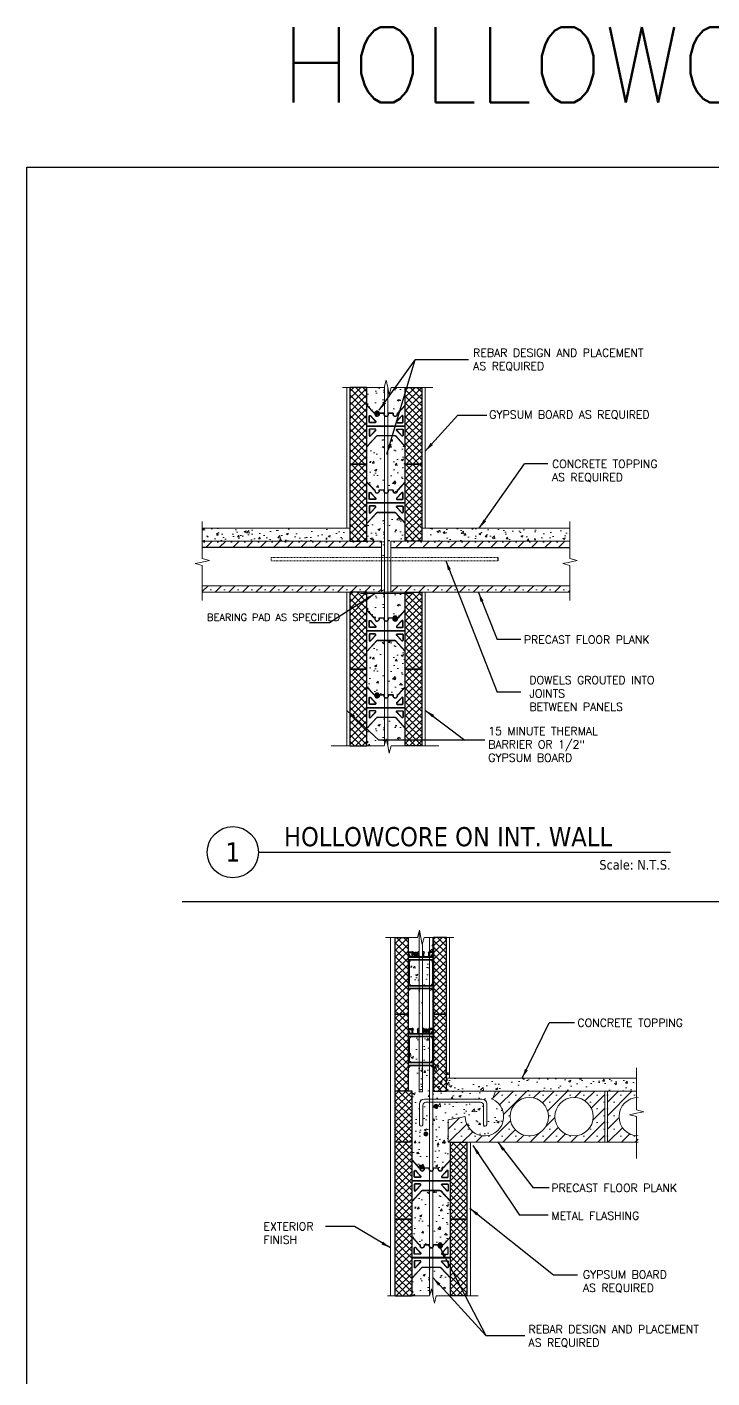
# Model space of a CAD drawing. Header units: inches. Extents: x 2268 to 2841, y -1100 to -676.
# Drawn here: x 2267.9 to 2375, y -887.3 to -676.2 of the extents above; entities that cross this region are included whole.
import ezdxf
from ezdxf.enums import TextEntityAlignment as Align

# ---------------------------------------------------------------- set-up
doc = ezdxf.new("R2010")
doc.units = ezdxf.units.IN
doc.header["$MEASUREMENT"] = 0
doc.linetypes.add('HIDDEN2', pattern=[0.1875, 0.125, -0.0625])
for name, color, linetype in [('Anno', 4, 'Continuous'), ('Foam', 7, 'Continuous'), ('Steel', 7, 'Continuous'), ('Text', 4, 'Continuous'), ('Web', 6, 'Continuous')]:
    doc.layers.add(name, color=color, linetype=linetype)
for name, color, linetype, lineweight in [('Concrete', 3, 'Continuous', 20), ('Construction', 7, 'Continuous', 25), ('form', 140, 'Continuous', 13), ('INTER-EXTERIOR', 30, 'Continuous', 13), ('INTERIOR-EXTERIOR', 30, 'Continuous', 13), ('Rebar-H', 7, 'Continuous', 20), ('Rebar-V', 7, 'HIDDEN2', 15), ('S', 7, 'Continuous', 13), ('Size', 7, 'Continuous', 20)]:
    doc.layers.add(name, color=color, linetype=linetype, lineweight=lineweight)
doc.layers.add('NOPLOT', color=241, linetype='Continuous', plot=False)
doc.styles.add('ROMANS', font='romans.shx')
doc.styles.get("Standard").update_dxf_attribs({"font": 'romans.shx'})
doc.styles.add('Tahoma', font='TAHOMA.TTF')
doc.dimstyles.new('IG-1', dxfattribs={"dimscale": 12, "dimtxt": 0.125, "dimasz": 0.125, "dimexe": 0.0625, "dimexo": 0.125, "dimgap": 0.0625, "dimtad": 1, "dimlfac": 1.0005, "dimzin": 9, "dimlunit": 4, "dimtxsty": 'Standard', "dimblk": 'ARCHTICK', "dimcen": 2.5, "dimadec": 0, "dimazin": 0, "dimtfac": 1, "dimtmove": 0, "dimatfit": 3, "dimfxl": 0, "dimfrac": 1, "dimarcsym": 0})
pattern_1 = [(45, (0, 0), (-0.53033, 0.53033), []), (135, (0, 0), (-0.53033, -0.53033), [])]

# ---------------------------------------------------------------- blocks, each defined once
blk = doc.blocks.new('AM-7')
at = {"layer": 'S', "color": 7}
for points in [[(30.03, 45.49), (29.79, 46.62), (29.48, 45.49)], [(22.96, 45.49), (29.48, 45.49)], [(30.03, 45.49), (30.26, 44.37), (30.57, 45.49)], [(30.57, 45.49), (37.09, 45.49)]]:
    blk.add_lwpolyline(points, dxfattribs=at)
blk = doc.blocks.new('_ArchTick')
at = {"color": 0, "linetype": 'ByBlock', "const_width": 0.15}
blk.add_lwpolyline([(-0.5, -0.5), (0.5, 0.5)], dxfattribs=at)
blk = doc.blocks.new('G-BLK-6-IN')
at = {"layer": 'form'}
h = blk.add_hatch(dxfattribs=at)
h.set_pattern_fill('ANSI37,_O', color=256, scale=6)
h.set_pattern_definition(pattern_1)
h.paths.add_polyline_path([(2.62, 12), (0, 12), (0, 0), (2.62, 0)])
h = blk.add_hatch(dxfattribs=at)
h.set_pattern_fill('ANSI37,_O', color=256, scale=6)
h.set_pattern_definition(pattern_1)
h.paths.add_polyline_path([(8.62, 0), (11.25, 0), (11.25, 12), (8.62, 12)])
at = {"layer": 'Foam'}
for p, q in [((0, 0), (0, 12)), ((2.62, 12), (0, 12)), ((2.62, 0), (2.62, 12)), ((8.62, 0), (8.62, 12)), ((8.62, 12), (11.25, 12)), ((11.25, 0), (11.25, 12)), ((0, 0), (2.62, 0)), ((11.25, 0), (8.62, 0))]:
    blk.add_line(p, q, dxfattribs=at)
at = {"layer": 'Web'}
for p, q in [((2.62, 6.03), (8.62, 6.03)), ((2.62, 5.97), (8.62, 5.97))]:
    blk.add_line(p, q, dxfattribs=at)
for points in [[(2.62, 9.25), (3.73, 8.05, 0.209324), (3.78, 8.03), (3.8, 8.03, -0.414214), (3.87, 7.97), (3.87, 7.88, 0.01966), (3.87, 7.85, 0.01966)], [(2.62, 9.2), (3.71, 8.03, 0.209324), (3.78, 8), (3.8, 8, -0.414214), (3.84, 7.97), (3.84, 7.88, 0.045886), (3.84, 7.81, 0.045886)], [(3.84, 7.81, 0.912254), (4.59, 7.88), (4.59, 7.97, -0.414214), (4.62, 8), (5.22, 8, -0.414214), (5.25, 7.97), (5.25, 7.88, 1), (6, 7.88), (6, 7.97, -0.414214), (6.03, 8), (6.63, 8, -0.414214), (6.66, 7.97), (6.66, 7.88, 1), (7.41, 7.88), (7.41, 7.97, -0.414214), (7.45, 8), (7.47, 8, 0.209324), (7.54, 8.03), (8.62, 9.2)], [(3.87, 7.85, 0.961439), (4.55, 7.88), (4.55, 7.97, -0.414214), (4.62, 8.03), (5.22, 8.03, -0.414214), (5.28, 7.97), (5.28, 7.88, 1), (5.97, 7.88), (5.97, 7.97, -0.414214), (6.03, 8.03), (6.63, 8.03, -0.414214), (6.7, 7.97), (6.7, 7.88, 1), (7.38, 7.88), (7.38, 7.97, -0.414214), (7.45, 8.03), (7.47, 8.03, 0.209324), (7.52, 8.05), (8.62, 9.25)], [(3.5, 7.25), (3.99, 6.71, -0.653817), (3.9, 6.5), (3.09, 6.5, -0.414214), (2.97, 6.62), (2.97, 7.5, -0.682733), (3.19, 7.58), (3.5, 7.25)], [(3.48, 7.22), (3.97, 6.69, -0.653817), (3.9, 6.53), (3.09, 6.53, -0.414214), (3, 6.62), (3, 7.5, -0.682733), (3.16, 7.56), (3.48, 7.22)], [(2.6, 2.77), (4.15, 4.45, -0.209324), (4.27, 4.5), (6.98, 4.5, -0.209324), (7.1, 4.45), (8.62, 2.8)], [(2.62, 2.75), (4.17, 4.43, -0.209324), (4.27, 4.47), (6.98, 4.47, -0.209324), (7.08, 4.43), (8.62, 2.75)]]:
    blk.add_lwpolyline(points, format="xyb", dxfattribs=at)
for points in [[(8.06, 7.58), (7.26, 6.71, 0.653817), (7.35, 6.5), (8.16, 6.5, 0.414214), (8.28, 6.62), (8.28, 7.5, 0.682733)], [(8.09, 7.56), (7.28, 6.69, 0.653817), (7.35, 6.53), (8.16, 6.53, 0.414214), (8.25, 6.62), (8.25, 7.5, 0.682733)], [(3.19, 4.42), (3.99, 5.29, 0.653817), (3.9, 5.5), (3.09, 5.5, 0.414214), (2.97, 5.38), (2.97, 4.5, 0.682733)], [(3.16, 4.44), (3.97, 5.31, 0.653817), (3.9, 5.47), (3.09, 5.47, 0.414214), (3, 5.38), (3, 4.5, 0.682733)], [(8.06, 4.42), (7.26, 5.29, -0.653817), (7.35, 5.5), (8.16, 5.5, -0.414214), (8.28, 5.38), (8.28, 4.5, -0.682733)], [(8.09, 4.44), (7.28, 5.31, -0.653817), (7.35, 5.47), (8.16, 5.47, -0.414214), (8.25, 5.38), (8.25, 4.5, -0.682733)]]:
    blk.add_lwpolyline(points, format="xyb", close=True, dxfattribs=at)
blk = doc.blocks.new('*U109')
blk.add_line((0.842, -0.513), (4.87, -0.513))
blk.add_circle((0.592, -0.513), 0.25)
at = {"style": 'Tahoma', "flags": 8}
blk.add_attdef('VIEWNAME', text='', height=0.188, dxfattribs=at).set_placement((1.092, -0.511), align=Align.BOTTOM_LEFT)
blk.add_attdef('#', text='', height=0.188, dxfattribs=at).set_placement((0.592, -0.511), align=Align.MIDDLE_CENTER)
blk.add_attdef('VPSCALE', text='', height=0.0938, dxfattribs=at).set_placement((4.87, -0.589), align=Align.TOP_RIGHT)
blk = doc.blocks.new('G-BLK-4-IN')
at = {"layer": 'form'}
h = blk.add_hatch(dxfattribs=at)
h.set_pattern_fill('ANSI37', color=256, scale=6, style=0)
h.paths.add_polyline_path([(0, 0), (2, 0), (2, 12), (0, 12)])
h.paths.add_polyline_path([(6, 0), (8, 0), (8, 12), (6, 12)])
at = {"layer": 'Foam', "lineweight": -3}
for p, q in [((0, 0), (0, 12)), ((0, 12), (2, 12)), ((2, 12), (2, 0)), ((8, 12), (6, 12)), ((6, 12), (6, 0)), ((8, 0), (8, 12)), ((2, 0), (0, 0)), ((6, 0), (8, 0))]:
    blk.add_line(p, q, dxfattribs=at)
at = {"layer": 'Web', "lineweight": -3}
for p, q in [((2, 9.75), (2.71, 9.75)), ((2, 9), (6, 9)), ((2, 8.94), (6, 8.94)), ((2, 8.56), (6, 8.56)), ((2, 8.5), (6, 8.5)), ((2.38, 9), (2.01, 9.62)), ((2.01, 9.62), (2.62, 9.62)), ((2.62, 9), (2.62, 9.62)), ((2.71, 9.75), (2.66, 9.75)), ((2.75, 9.09), (2.75, 9.45)), ((2.75, 9.09), (2.84, 9)), ((2.78, 9.72), (2.81, 9.69)), ((2.79, 9.54), (2.81, 9.56)), ((3.53, 9.09), (3.44, 9)), ((3.5, 9.72), (3.47, 9.69)), ((3.49, 9.54), (3.47, 9.56)), ((3.53, 9.09), (3.53, 9.45)), ((3.57, 9.75), (3.62, 9.75)), ((3.66, 9.09), (3.66, 9.45)), ((3.66, 9.09), (3.74, 9)), ((3.68, 9.72), (3.71, 9.69)), ((3.69, 9.54), (3.71, 9.56)), ((4.34, 9.09), (4.26, 9)), ((4.32, 9.72), (4.29, 9.69)), ((4.31, 9.54), (4.29, 9.56)), ((4.34, 9.09), (4.34, 9.45)), ((4.43, 9.75), (4.38, 9.75)), ((4.47, 9.09), (4.47, 9.45)), ((4.47, 9.09), (4.56, 9)), ((4.5, 9.72), (4.53, 9.69)), ((4.51, 9.54), (4.53, 9.56)), ((5.25, 9.09), (5.16, 9)), ((5.22, 9.72), (5.19, 9.69)), ((5.21, 9.54), (5.19, 9.56)), ((5.25, 9.09), (5.25, 9.45)), ((6, 9.75), (5.29, 9.75)), ((5.29, 9.75), (5.34, 9.75)), ((5.99, 9.62), (5.38, 9.62)), ((5.38, 9), (5.38, 9.62)), ((5.62, 9), (5.99, 9.62)), ((2.19, 8.14), (2.19, 4.8)), ((2.34, 8.44), (2.2, 8.2)), ((5.66, 8.44), (5.8, 8.2)), ((5.81, 8.14), (5.81, 4.8)), ((2, 4.5), (6, 4.5)), ((2, 4.44), (6, 4.44)), ((2.4, 4.54), (2.22, 4.71)), ((5.6, 4.54), (5.78, 4.71)), ((2, 4.06), (6, 4.06)), ((2, 4), (6, 4)), ((2, 3.51), (2, 3.25)), ((2.05, 3.06), (2, 3.11)), ((2.4, 3.96), (2.04, 3.6)), ((2.04, 3.16), (2.09, 3.11)), ((2.09, 3.11), (2.05, 3.06)), ((5.6, 3.96), (5.96, 3.6)), ((5.96, 3.16), (5.91, 3.11)), ((5.91, 3.11), (5.95, 3.06)), ((5.95, 3.06), (6, 3.11)), ((6, 3.51), (6, 3.25))]:
    blk.add_line(p, q, dxfattribs=at)
for centre, radius, start, end in [((2.45, 8.38), 0.125, 90, 150), ((2.71, 9.66), 0.0938, 45, 90), ((2.88, 9.45), 0.125, 135, 180), ((2.74, 9.62), 0.0938, 315, 45), ((3.54, 9.62), 0.0938, 135, 225), ((3.41, 9.45), 0.125, 0, 45), ((3.57, 9.66), 0.0938, 90, 135), ((3.62, 9.66), 0.0938, 45, 90), ((3.78, 9.45), 0.125, 135, 180), ((3.65, 9.62), 0.0938, 315, 45), ((4.35, 9.62), 0.0938, 135, 225), ((4.22, 9.45), 0.125, 0, 45), ((4.38, 9.66), 0.0938, 90, 135), ((4.43, 9.66), 0.0938, 45, 90), ((4.59, 9.45), 0.125, 135, 180), ((4.46, 9.62), 0.0938, 315, 45), ((5.26, 9.62), 0.0938, 135, 225), ((5.12, 9.45), 0.125, 0, 45), ((5.29, 9.66), 0.0938, 90, 135), ((5.55, 8.38), 0.125, 30, 90), ((2.31, 8.14), 0.125, 150, 180), ((5.69, 8.14), 0.125, 0, 30), ((2.31, 4.8), 0.125, 180, 225), ((2.49, 4.62), 0.125, 225, 270), ((5.51, 4.62), 0.125, 270, 315), ((5.69, 4.8), 0.125, 315, 0), ((2.13, 3.51), 0.125, 135, 180), ((2.13, 3.25), 0.125, 180, 225), ((2.49, 3.88), 0.125, 90, 135), ((5.51, 3.88), 0.125, 45, 90), ((5.87, 3.51), 0.125, 0, 45), ((5.87, 3.25), 0.125, 315, 0)]:
    blk.add_arc(centre, radius, start, end, dxfattribs=at)

msp = doc.modelspace()

# ---------------------------------------------------------------- hatches: boundary and pattern name
at = {"layer": 'Concrete'}
h = msp.add_hatch(dxfattribs=at)
h.set_pattern_fill('AR-CONC,_O', color=256, scale=0.5)
h.set_pattern_definition([(50, (2321.0103, -736.8995), (3.5863, -0.3138), [0.375, -4.125]), (355, (2321.0103, -736.8995), (-0.6938, 3.761), [0.3, -3.3]), (100.45, (2321.309, -736.9257), (2.8925, 3.4472), [0.3187, -3.5057]), (46.184, (2321.0103, -735.8995), (5.3362, -0.8276), [0.5625, -6.1875]), (96.64, (2321.455, -735.9685), (4.6733, 4.8706), [0.478, -5.2586]), (351.18, (2321.0103, -735.8995), (4.6733, 4.8706), [0.45, -4.95]), (21, (2321.5103, -736.1495), (2.9845, -2.0131), [0.375, -4.125]), (326, (2321.5103, -736.1495), (1.2166, 3.6258), [0.3, -3.3]), (71.45, (2321.759, -736.3173), (4.2011, 1.6127), [0.3187, -3.5057]), (37.5, (2321.0103, -736.8995), (0.0608, 1.66447), [0, -3.26, 0, -3.35, 0, -3.3125]), (7.5, (2321.0103, -736.8995), (1.31535, 1.97206), [0, -1.91, 0, -3.185, 0, -1.2625]), (327.5, (2319.8953, -736.8995), (2.66911, -0.11277), [0, -1.25, 0, -3.9, 0, -5.175]), (317.5, (2319.3953, -736.8995), (2.9159, 0.5005), [0, -1.625, 0, -2.59, 0, -3.675])])
h.paths.add_polyline_path([(2323.7603, -732.37773), (2323.71543, -732.53861), (2321.0103, -732.53861), (2321.0103, -735.28861), (2322.11674, -736.48726, 0.209323534), (2322.16267, -736.50736), (2322.19017, -736.50736, -0.414213562), (2322.25267, -736.56986), (2322.25267, -736.66361, 0.019659652), (2322.25373, -736.69061, 0.961438795), (2322.94017, -736.66361), (2322.94017, -736.56986, -0.414213562), (2323.00267, -736.50736), (2323.60405, -736.50736, -0.414213562), (2323.66655, -736.56986), (2323.66655, -736.66361, 0.191401323), (2323.7603, -736.89954)])
h.paths.add_polyline_path([(2327.0103, -732.53861), (2324.80517, -732.53861), (2324.49118, -733.66444), (2324.2603, -732.53861), (2324.2603, -736.89954, 0.191401323), (2324.35405, -736.66361), (2324.35405, -736.56986, -0.414213562), (2324.41655, -736.50736), (2325.01793, -736.50736, -0.414213562), (2325.08043, -736.56986), (2325.08043, -736.66361, 1), (2325.76793, -736.66361), (2325.76793, -736.56986, -0.414213562), (2325.83043, -736.50736), (2325.85794, -736.50736, 0.209323534), (2325.90386, -736.48726), (2327.0103, -735.28861)])
h = msp.add_hatch(dxfattribs=at)
h.set_pattern_fill('AR-CONC,_O', color=256, scale=0.5)
h.set_pattern_definition([(50, (2321.0103, -759.0963), (3.5863, -0.31376), [0.375, -4.125]), (355, (2321.0103, -759.0963), (-0.69376, 3.76096), [0.3, -3.3]), (100.451, (2321.309, -759.1225), (2.89255, 3.4472), [0.3187, -3.5057]), (46.184, (2321.0103, -758.0963), (5.3362, -0.8276), [0.5625, -6.1875]), (96.636, (2321.455, -758.1653), (4.6733, 4.8706), [0.478, -5.2586]), (351.184, (2321.0103, -758.0963), (4.6733, 4.8706), [0.45, -4.95]), (21, (2321.5103, -758.3463), (2.98454, -2.0131), [0.375, -4.125]), (326, (2321.5103, -758.3463), (1.2166, 3.62575), [0.3, -3.3]), (71.451, (2321.759, -758.514), (4.2011, 1.61265), [0.3187, -3.5057]), (37.5, (2321.0103, -759.0963), (0.0608, 1.66447), [0, -3.26, 0, -3.35, 0, -3.3125]), (7.5, (2321.0103, -759.0963), (1.31535, 1.97206), [0, -1.91, 0, -3.185, 0, -1.2625]), (327.5, (2319.8953, -759.0963), (2.66911, -0.11277), [0, -1.25, 0, -3.9, 0, -5.175]), (317.5, (2319.3953, -759.0963), (2.91593, 0.50052), [0, -1.625, 0, -2.59, 0, -3.675])])
h.paths.add_polyline_path([(2327.0103, -753.78861), (2325.46088, -752.11008, 0.209323534), (2325.36903, -752.06986), (2324.2603, -752.06986), (2324.2603, -759.09634), (2324.7603, -759.09634), (2324.7603, -756.53861), (2327.0103, -756.53861)])
h.paths.add_polyline_path([(2323.7603, -753.0953), (2323.7603, -752.06986), (2322.65157, -752.06986, 0.209323534), (2322.55972, -752.11008), (2321.0103, -753.78861), (2321.0103, -756.53861), (2323.2603, -756.53861), (2323.2603, -759.09634), (2323.7603, -759.09634)])
h.paths.add_polyline_path([(2327.0103, -744.53861), (2327.0103, -741.78861), (2325.46088, -740.11008, 0.209323534), (2325.36903, -740.06986), (2324.2603, -740.06986), (2324.2603, -748.89954, 0.191401323), (2324.35405, -748.66361), (2324.35405, -748.56986, -0.414213562), (2324.41655, -748.50736), (2325.01793, -748.50736, -0.414213562), (2325.08043, -748.56986), (2325.08043, -748.66361, 1), (2325.76793, -748.66361), (2325.76793, -748.56986, -0.414213562), (2325.83043, -748.50736), (2325.85794, -748.50736, 0.209323534), (2325.90386, -748.48726), (2327.0103, -747.28861)])
h.paths.add_polyline_path([(2323.7603, -740.06986), (2322.65157, -740.06986, 0.209323534), (2322.55972, -740.11008), (2321.0103, -741.78861), (2321.0103, -744.53861), (2321.0103, -747.28861), (2322.11674, -748.48726, 0.209323534), (2322.16267, -748.50736), (2322.19017, -748.50736, -0.414213562), (2322.25267, -748.56986), (2322.25267, -748.66361, 0.019659652), (2322.25373, -748.69061, 0.961438795), (2322.94017, -748.66361), (2322.94017, -748.56986, -0.414213562), (2323.00267, -748.50736), (2323.60405, -748.50736, -0.414213562), (2323.66655, -748.56986), (2323.66655, -748.66361, 0.191401323), (2323.7603, -748.89954)])
h = msp.add_hatch(dxfattribs=at)
h.set_pattern_fill('AR-CONC', color=256, scale=0.018, style=0)
h.set_pattern_definition([(50, (2291.1384, -826.0934), (3.279324, -0.2869), [0.3429, -3.7719]), (355, (2291.1384, -826.0934), (-0.63437, 3.43902), [0.27432, -3.01752]), (100.451, (2291.4117, -826.1173), (2.64497, 3.1521), [0.29142, -3.20562]), (46.184, (2291.1384, -825.179), (4.87942, -0.75676), [0.51435, -5.65785]), (96.6356, (2291.545, -825.242), (4.27328, 4.45366), [0.43713, -4.80843]), (351.184, (2291.1384, -825.179), (4.27328, 4.45365), [0.41148, -4.52628]), (21, (2291.5956, -825.4076), (2.72907, -1.84078), [0.3429, -3.7719]), (326, (2291.5956, -825.4076), (1.11244, 3.31538), [0.27432, -3.01752]), (71.4514, (2291.823, -825.561), (3.8415, 1.47461), [0.29142, -3.20562]), (37.5, (2291.1384, -826.0934), (0.055595, 1.52199), [0, -2.980944, 0, -3.06324, 0, -3.02895]), (7.5, (2291.1384, -826.0934), (1.202754, 1.80325), [0, -1.746504, 0, -2.912364, 0, -1.15443]), (327.5, (2290.1189, -826.0934), (2.44063, -0.103117), [0, -1.143, 0, -3.56616, 0, -4.73202]), (317.5, (2289.6617, -826.0934), (2.666325, 0.457677), [0, -1.4859, 0, -2.368296, 0, -3.36042])])
h.paths.add_polyline_path([(2295.27323, -754.53861), (2295.27323, -756.53861), (2317.5103, -756.53861), (2317.5103, -754.53861)])
h.paths.add_polyline_path([(2352.74737, -756.53861), (2352.74737, -754.53861), (2330.5103, -754.53861), (2330.5103, -756.53861)])
h.paths.add_polyline_path([(2322.0103, -754.86173), (2320.55696, -755.3159, 0.309181464), (2320.32338, -755.62575), (2320.32338, -756.53861), (2323.7603, -756.53861), (2323.7603, -754.86173), (2323.0103, -754.86173)])
h.paths.add_polyline_path([(2325.66463, -756.02052), (2325.16463, -756.02052), (2325.16463, -754.86173), (2325.0103, -754.86173), (2324.2603, -754.86173), (2324.2603, -756.53861), (2327.69723, -756.53861), (2327.69723, -755.62575, 0.309181464), (2327.46364, -755.3159), (2326.0103, -754.86173), (2325.66463, -754.86173)])
h.paths.add_polyline_path([(2324.7603, -757.53861), (2324.7603, -756.53861), (2324.2603, -756.53861), (2324.2603, -757.53861)])
h.paths.add_polyline_path([(2323.2603, -756.53861), (2323.2603, -757.53861), (2323.7603, -757.53861), (2323.7603, -756.53861)])
h.paths.add_polyline_path([(2323.2603, -763.53861), (2323.2603, -764.53861), (2323.7603, -764.53861), (2323.7603, -763.53861)])
h.paths.add_polyline_path([(2324.7603, -764.53861), (2324.7603, -763.53861), (2324.2603, -763.53861), (2324.2603, -764.53861)])
h = msp.add_hatch(dxfattribs=at)
h.set_pattern_fill('SACNCR,_O', color=9, scale=16)
h.set_pattern_definition([(45, (2289.2028, -204.1124), (-1.06066, 1.06066), []), (45, (2290.2635, -204.1124), (-1.06066, 1.06066), [0, -1.5])])
h.paths.add_polyline_path([(2352.74737, -763.53861), (2324.7603, -763.53861), (2324.7603, -764.53861), (2328.0103, -764.53861), (2329.6353, -764.53861), (2352.74737, -764.53861)])
h.paths.add_polyline_path([(2323.2603, -763.53861), (2295.27323, -763.53861), (2295.27323, -764.53861), (2323.2603, -764.53861)])
h.paths.add_polyline_path([(2323.2603, -756.53861), (2295.27323, -756.53861), (2295.27323, -757.53861), (2323.2603, -757.53861)])
h.paths.add_polyline_path([(2352.74737, -756.53861), (2324.7603, -756.53861), (2324.7603, -757.53861), (2352.74737, -757.53861)])
h = msp.add_hatch(dxfattribs=at)
h.set_pattern_fill('AR-CONC,_O', color=256, scale=0.5)
h.set_pattern_definition([(50, (2321.0103, -768.8995), (3.5863, -0.3138), [0.375, -4.125]), (355, (2321.0103, -768.8995), (-0.6938, 3.761), [0.3, -3.3]), (100.45, (2321.309, -768.9257), (2.8925, 3.4472), [0.3187, -3.5057]), (46.184, (2321.0103, -767.8995), (5.3362, -0.8276), [0.5625, -6.1875]), (96.64, (2321.455, -767.9685), (4.6733, 4.8706), [0.478, -5.2586]), (351.18, (2321.0103, -767.8995), (4.6733, 4.8706), [0.45, -4.95]), (21, (2321.5103, -768.1495), (2.9845, -2.0131), [0.375, -4.125]), (326, (2321.5103, -768.1495), (1.2166, 3.6258), [0.3, -3.3]), (71.45, (2321.759, -768.3173), (4.2011, 1.6127), [0.3187, -3.5057]), (37.5, (2321.0103, -768.8995), (0.0608, 1.66447), [0, -3.26, 0, -3.35, 0, -3.3125]), (7.5, (2321.0103, -768.8995), (1.31535, 1.97206), [0, -1.91, 0, -3.185, 0, -1.2625]), (327.5, (2319.8953, -768.8995), (2.66911, -0.11277), [0, -1.25, 0, -3.9, 0, -5.175]), (317.5, (2319.3953, -768.8995), (2.9159, 0.5005), [0, -1.625, 0, -2.59, 0, -3.675])])
h.paths.add_polyline_path([(2327.0103, -764.70904), (2324.2603, -764.70904), (2324.2603, -768.89954, 0.191401323), (2324.35405, -768.66361), (2324.35405, -768.56986, -0.414213562), (2324.41655, -768.50736), (2325.01793, -768.50736, -0.414213562), (2325.08043, -768.56986), (2325.08043, -768.66361, 1), (2325.76793, -768.66361), (2325.76793, -768.56986, -0.414213562), (2325.83043, -768.50736), (2325.85794, -768.50736, 0.209323534), (2325.90386, -768.48726), (2327.0103, -767.28861)])
h.paths.add_polyline_path([(2323.7603, -764.70904), (2321.0103, -764.70904), (2321.0103, -767.28861), (2322.11674, -768.48726, 0.209323534), (2322.16267, -768.50736), (2322.19017, -768.50736, -0.414213562), (2322.25267, -768.56986), (2322.25267, -768.66361, 1), (2322.94017, -768.66361), (2322.94017, -768.56986, -0.414213562), (2323.00267, -768.50736), (2323.60405, -768.50736, -0.414213562), (2323.66655, -768.56986), (2323.66655, -768.66361, 0.191401323), (2323.7603, -768.89954)])
h = msp.add_hatch(dxfattribs=at)
h.set_pattern_fill('AR-CONC,_O', color=256, scale=0.5)
h.set_pattern_definition([(50, (2321.0103, -789.6644), (3.5863, -0.31376), [0.375, -4.125]), (355, (2321.0103, -789.6644), (-0.69376, 3.76096), [0.3, -3.3]), (100.451, (2321.309, -789.6906), (2.89255, 3.4472), [0.3187, -3.5057]), (46.184, (2321.0103, -788.6644), (5.3362, -0.8276), [0.5625, -6.1875]), (96.636, (2321.455, -788.7334), (4.6733, 4.8706), [0.478, -5.2586]), (351.184, (2321.0103, -788.6644), (4.6733, 4.8706), [0.45, -4.95]), (21, (2321.5103, -788.9144), (2.98454, -2.0131), [0.375, -4.125]), (326, (2321.5103, -788.9144), (1.2166, 3.62575), [0.3, -3.3]), (71.451, (2321.759, -789.0822), (4.2011, 1.61265), [0.3187, -3.5057]), (37.5, (2321.0103, -789.6644), (0.0608, 1.66447), [0, -3.26, 0, -3.35, 0, -3.3125]), (7.5, (2321.0103, -789.6644), (1.31535, 1.97206), [0, -1.91, 0, -3.185, 0, -1.2625]), (327.5, (2319.8953, -789.6644), (2.66911, -0.11277), [0, -1.25, 0, -3.9, 0, -5.175]), (317.5, (2319.3953, -789.6644), (2.91593, 0.50052), [0, -1.625, 0, -2.59, 0, -3.675])])
h.paths.add_polyline_path([(2327.0103, -787.62819), (2324.2603, -787.62819), (2324.2603, -788.53861), (2324.49118, -789.66444), (2324.80517, -788.53861), (2327.0103, -788.53861)])
h.paths.add_polyline_path([(2323.7603, -784.06986), (2322.65157, -784.06986, 0.209323534), (2322.55972, -784.11008), (2321.0103, -785.78861), (2321.0103, -788.53861), (2323.71543, -788.53861), (2323.96935, -787.62819), (2323.7603, -787.62819)])
h.paths.add_polyline_path([(2327.0103, -785.78861), (2325.46088, -784.11008, 0.209323534), (2325.36903, -784.06986), (2324.2603, -784.06986), (2324.2603, -787.62819), (2327.0103, -787.62819)])
h.paths.add_polyline_path([(2327.0103, -776.53861), (2327.0103, -773.78861), (2325.46088, -772.11008, 0.209323534), (2325.36903, -772.06986), (2324.2603, -772.06986), (2324.2603, -780.89954, 0.191401323), (2324.35405, -780.66361), (2324.35405, -780.56986, -0.414213562), (2324.41655, -780.50736), (2325.01793, -780.50736, -0.414213562), (2325.08043, -780.56986), (2325.08043, -780.66361, 1), (2325.76793, -780.66361), (2325.76793, -780.56986, -0.414213562), (2325.83043, -780.50736), (2325.85794, -780.50736, 0.209323534), (2325.90386, -780.48726), (2327.0103, -779.28861)])
h.paths.add_polyline_path([(2323.7603, -772.06986), (2322.65157, -772.06986, 0.209323534), (2322.55972, -772.11008), (2321.0103, -773.78861), (2321.0103, -776.53861), (2321.0103, -779.28861), (2322.11674, -780.48726, 0.209323534), (2322.16267, -780.50736), (2322.19017, -780.50736, -0.414213562), (2322.25267, -780.56986), (2322.25267, -780.66361, 0.019659652), (2322.25373, -780.69061, 0.961438795), (2322.94017, -780.66361), (2322.94017, -780.56986, -0.414213562), (2323.00267, -780.50736), (2323.60405, -780.50736, -0.414213562), (2323.66655, -780.56986), (2323.66655, -780.66361, 0.191401323), (2323.7603, -780.89954)])
h = msp.add_hatch(dxfattribs=at)
h.set_pattern_fill('AR-CONC,_O', color=256, scale=0.5)
h.set_pattern_definition([(50, (2327.434, -837.9488), (3.5863, -0.31376), [0.375, -4.125]), (355, (2327.434, -837.949), (-0.69376, 3.76096), [0.3, -3.3]), (100.451, (2327.7328, -837.975), (2.89255, 3.4472), [0.3187, -3.5057]), (46.184, (2327.434, -836.949), (5.3362, -0.8276), [0.5625, -6.1875]), (96.636, (2327.8786, -837.018), (4.6733, 4.8706), [0.478, -5.2586]), (351.184, (2327.434, -836.949), (4.6733, 4.8706), [0.45, -4.95]), (21, (2327.934, -837.1988), (2.98454, -2.0131), [0.375, -4.125]), (326, (2327.934, -837.199), (1.2166, 3.62575), [0.3, -3.3]), (71.451, (2328.1826, -837.3666), (4.2011, 1.61265), [0.3187, -3.5057]), (37.5, (2327.4339, -837.9488), (0.0608, 1.66447), [0, -3.26, 0, -3.35, 0, -3.3125]), (7.5, (2327.434, -837.9488), (1.31535, 1.97206), [0, -1.91, 0, -3.185, 0, -1.2625]), (327.5, (2326.3189, -837.9488), (2.66911, -0.112774), [0, -1.25, 0, -3.9, 0, -5.175]), (317.5, (2325.819, -837.9488), (2.91593, 0.50052), [0, -1.625, 0, -2.59, 0, -3.675])])
h.paths.add_polyline_path([(2330.80891, -833.94884), (2329.67183, -833.94884), (2329.67183, -837.94884), (2330.80891, -837.94884)])
h.paths.add_polyline_path([(2329.17183, -833.94884), (2327.88108, -833.94884, 0.267949192), (2327.77283, -834.01134), (2327.63816, -834.2446, 0.131652498), (2327.62141, -834.3071), (2327.62141, -837.64707, 0.198912367), (2327.65802, -837.73546), (2327.8348, -837.91223, 0.198912367), (2327.92319, -837.94884), (2329.17183, -837.94884)])
h.paths.add_polyline_path([(2329.17183, -832.79515, -0.156789995), (2329.17183, -832.85254), (2329.17183, -833.44212), (2329.17855, -833.44884), (2329.68927, -833.44884), (2329.77766, -833.36046), (2329.77766, -833.00062, 0.198912369), (2329.74105, -832.91223), (2329.65266, -832.82384), (2329.84016, -832.63634), (2330.02766, -832.82384), (2329.93927, -832.91223, 0.198912367), (2329.90266, -833.00062), (2329.90266, -833.36046), (2329.99105, -833.44884), (2330.59552, -833.44884), (2330.68391, -833.36046), (2330.68391, -833.00062, 0.198912367), (2330.6473, -832.91223), (2330.55891, -832.82384), (2330.68391, -832.69884), (2331.43391, -832.69884), (2331.43391, -830.44884), (2331.43391, -827.43167), (2331.32588, -827.32364, 0.368218531), (2331.43103, -827.20023), (2331.43103, -826.93523, 0.198912367), (2331.39441, -826.84685), (2331.03302, -826.48546, 0.198912367), (2330.94464, -826.44884), (2329.17183, -826.44884)])
h.paths.add_polyline_path([(2329.67183, -832.69884), (2329.90266, -832.69884), (2330.02766, -832.82384), (2329.93927, -832.91223, 0.198912367), (2329.90266, -833.00062), (2329.90266, -833.36046), (2329.99105, -833.44884), (2330.59552, -833.44884), (2330.68391, -833.36046), (2330.68391, -833.00062, 0.198912367), (2330.6473, -832.91223), (2330.55891, -832.82384), (2330.68391, -832.69884), (2330.80891, -832.69884), (2330.80891, -826.44884), (2329.67183, -826.44884)], flags=17)
h.paths.add_polyline_path([(2329.67183, -825.94884), (2330.80891, -825.94884), (2330.80891, -821.94884), (2329.67183, -821.94884)])
h.paths.add_polyline_path([(2329.17183, -821.94884), (2327.88108, -821.94884, 0.267949192), (2327.77283, -822.01134), (2327.63816, -822.2446, 0.131652498), (2327.62141, -822.3071), (2327.62141, -825.64707, 0.198912367), (2327.65802, -825.73546), (2327.8348, -825.91223, 0.198912367), (2327.92319, -825.94884), (2329.17183, -825.94884)])
h.paths.add_polyline_path([(2329.17183, -820.79515, -0.156789995), (2329.17183, -820.85254), (2329.17183, -821.44212), (2329.17855, -821.44884), (2329.68927, -821.44884), (2329.77766, -821.36046), (2329.77766, -821.00062, 0.198912369), (2329.74105, -820.91223), (2329.65266, -820.82384), (2329.84016, -820.63634), (2330.02766, -820.82384), (2329.93927, -820.91223, 0.198912367), (2329.90266, -821.00062), (2329.90266, -821.36046), (2329.99105, -821.44884), (2330.59552, -821.44884), (2330.68391, -821.36046), (2330.68391, -821.00062, 0.198912367), (2330.6473, -820.91223), (2330.55891, -820.82384), (2330.68391, -820.69884), (2331.43391, -820.69884), (2331.43391, -818.44884), (2329.97878, -818.44884), (2329.66479, -819.57467), (2329.43391, -818.44884), (2329.20304, -817.32302), (2329.17183, -817.4349)])
h.paths.add_polyline_path([(2330.80891, -818.44884), (2329.97878, -818.44884), (2329.67183, -819.54942), (2329.67183, -820.69884), (2329.90266, -820.69884), (2330.02766, -820.82384), (2329.93927, -820.91223, 0.198912367), (2329.90266, -821.00062), (2329.90266, -821.36046), (2329.99105, -821.44884), (2330.59552, -821.44884), (2330.68391, -821.36046), (2330.68391, -821.00062, 0.198912367), (2330.6473, -820.91223), (2330.55891, -820.82384), (2330.68391, -820.69884), (2330.80891, -820.69884)], flags=16)
h = msp.add_hatch(dxfattribs=at)
h.set_pattern_fill('AR-CONC,_O', color=256, scale=0.5)
h.set_pattern_definition([(50, (2084.3264, -292.6268), (3.586301, -0.31376), [0.375, -4.125]), (355, (2084.3264, -292.6268), (-0.693757, 3.76096), [0.3, -3.3]), (100.4514, (2084.6252, -292.653), (2.892547, 3.447198), [0.3187, -3.50571]), (46.1842, (2084.3264, -291.627), (5.336205, -0.827595), [0.5625, -6.1875]), (96.6356, (2084.771, -291.696), (4.673314, 4.87059), [0.47805, -5.258565]), (351.1842, (2084.3264, -291.627), (4.67331, 4.870593), [0.45, -4.95]), (21, (2084.8264, -291.8768), (2.984535, -2.013094), [0.375, -4.125]), (326, (2084.8264, -291.8768), (1.216577, 3.62575), [0.3, -3.3]), (71.4514, (2085.075, -292.0445), (4.201113, 1.612652), [0.3187, -3.50571]), (37.5, (2084.3264, -292.6268), (0.0607993, 1.6644693), [0, -3.26, 0, -3.35, 0, -3.3125]), (7.5, (2084.3264, -292.6268), (1.3153477, 1.9720586), [0, -1.91, 0, -3.185, 0, -1.2625]), (327.5, (2083.2114, -292.6268), (2.6691122, -0.1127744), [0, -1.25, 0, -3.9, 0, -5.175]), (317.5, (2082.7114, -292.6268), (2.915931, 0.500525), [0, -1.625, 0, -2.59, 0, -3.675])])
h.paths.add_polyline_path([(2339.24367, -844.70994, 0.414213562), (2338.74367, -844.20994), (2331.30891, -844.20994), (2331.30891, -852.37021), (2331.30891, -854.64934), (2331.30891, -854.80978, 0.191401323), (2331.40266, -854.57384), (2331.40266, -854.48009, -0.414213562), (2331.46516, -854.41759), (2332.06654, -854.41759, -0.414213562), (2332.12904, -854.48009), (2332.12904, -854.57384, 1), (2332.81654, -854.57384), (2332.81654, -854.48009, -0.414213562), (2332.87904, -854.41759), (2332.90655, -854.41759, 0.209323534), (2332.95247, -854.39749), (2334.05891, -853.19884), (2334.05891, -850.44884), (2333.68391, -850.44884), (2333.68391, -846.95421), (2336.38652, -846.44884, 1.8395427), (2340.6123, -843.71069), (2341.12637, -842.44884), (2336.68391, -842.44884), (2334.05891, -842.44884), (2334.05891, -839.69884), (2332.5095, -838.02031, 0.209323534), (2332.41765, -837.98009), (2331.30891, -837.98009), (2331.30891, -843.70994), (2338.99367, -843.70994, -0.414213562), (2339.74367, -844.45994), (2339.74367, -847.70994, -1), (2339.24367, -847.70994)])
h.paths.add_polyline_path([(2331.98686, -844.83306, -1), (2331.61186, -844.83306, -1)], flags=16)
h.paths.add_polyline_path([(2330.80891, -844.20994), (2330.23327, -844.20994, 0.414213562), (2329.73327, -844.70994), (2329.73327, -847.70994, -1), (2329.23327, -847.70994), (2329.23327, -844.45994, -0.414213562), (2329.98327, -843.70994), (2330.80891, -843.70994), (2330.80891, -837.98009), (2329.70018, -837.98009, 0.209323534), (2329.60833, -838.02031), (2328.05891, -839.69884), (2328.05891, -842.44884), (2328.05891, -850.44884), (2328.05891, -853.19884), (2329.16535, -854.39749, 0.209323534), (2329.21128, -854.41759), (2329.23878, -854.41759, -0.414213562), (2329.30128, -854.48009), (2329.30128, -854.57384, 0.019659652), (2329.30234, -854.60085, 0.961438795), (2329.98878, -854.57384), (2329.98878, -854.48009, -0.414213562), (2330.05128, -854.41759), (2330.65266, -854.41759, -0.414213562), (2330.71516, -854.48009), (2330.71516, -854.57384, 0.191401323), (2330.80891, -854.80978), (2330.80891, -852.37021)])
h.paths.add_polyline_path([(2330.09311, -848.052, -1), (2330.46811, -848.052, -1)], flags=16)
h.paths.add_polyline_path([(2329.83664, -854.31743, -1), (2329.46164, -854.31743, -1)], flags=16)
h = msp.add_hatch(dxfattribs=at)
h.set_pattern_fill('AR-CONC,_O', color=256, scale=0.5)
h.set_pattern_definition([(50, (2333.434, -842.4488), (3.5863, -0.31376), [0.375, -4.125]), (355, (2333.434, -842.449), (-0.69376, 3.76096), [0.3, -3.3]), (100.451, (2333.7328, -842.475), (2.89255, 3.4472), [0.3187, -3.5057]), (46.184, (2333.434, -841.449), (5.3362, -0.8276), [0.5625, -6.1875]), (96.636, (2333.8786, -841.518), (4.6733, 4.8706), [0.47805, -5.2586]), (351.184, (2333.434, -841.449), (4.6733, 4.8706), [0.45, -4.95]), (21, (2333.934, -841.6988), (2.98454, -2.0131), [0.375, -4.125]), (326, (2333.934, -841.699), (1.21658, 3.62575), [0.3, -3.3]), (71.451, (2334.1826, -841.8666), (4.2011, 1.61265), [0.3187, -3.5057]), (37.5, (2333.4339, -842.4488), (0.0608, 1.66447), [0, -3.26, 0, -3.35, 0, -3.3125]), (7.5, (2333.434, -842.4488), (1.31535, 1.97206), [0, -1.91, 0, -3.185, 0, -1.2625]), (327.5, (2332.3189, -842.4488), (2.66911, -0.112774), [0, -1.25, 0, -3.9, 0, -5.175]), (317.5, (2331.819, -842.4488), (2.91593, 0.50052), [0, -1.625, 0, -2.59, 0, -3.675])])
h.paths.add_polyline_path([(2333.43391, -840.44884), (2333.43391, -842.44884), (2358.33913, -842.44884), (2363.16675, -842.44884), (2363.16675, -840.44884)])
h = msp.add_hatch(dxfattribs=at)
h.set_pattern_fill('SACNCR,_O', color=9, scale=16)
h.set_pattern_definition([(45, (2333.6839, -422.0335), (-1.06066, 1.06066), []), (45, (2334.7446, -422.0335), (-1.06066, 1.06066), [0, -1.5])])
h.paths.add_polyline_path([(2356.38652, -846.44884, -1), (2350.38652, -846.44884, -1)], flags=16)
h.paths.add_polyline_path([(2349.38652, -846.44884, -1), (2343.38652, -846.44884, -1)], flags=16)
h.paths.add_polyline_path([(2336.38652, -846.44884, -1), (2342.38652, -846.44884, -1)], flags=16)
edge = h.paths.add_edge_path()
edge.add_line((2336.38652, -846.44884), (2333.68391, -846.95421))
edge.add_line((2333.68391, -846.95421), (2333.68391, -850.44884))
edge.add_line((2333.68391, -850.44884), (2358.21413, -850.44884))
edge.add_line((2358.21413, -850.44884), (2358.21413, -842.44884))
edge.add_line((2358.21413, -842.44884), (2341.12637, -842.44884))
edge.add_line((2341.12637, -842.44884), (2340.6123, -843.71069))
edge.add_arc((2339.38652, -846.44884), 3, 65.8836234, 180)
h = msp.add_hatch(dxfattribs=at)
h.set_pattern_fill('SACNCR,_O', color=9, scale=16)
h.set_pattern_definition([(45, (2358.5891, -422.0335), (-1.06066, 1.06066), []), (45, (2359.6498, -422.0335), (-1.06066, 1.06066), [0, -1.5])])
h.paths.add_polyline_path([(2358.58913, -842.44884), (2358.58913, -850.44884), (2363.41675, -850.44884), (2363.41675, -849.44884, -1), (2363.41675, -843.44884), (2363.41675, -842.44884)])
h = msp.add_hatch(dxfattribs=at)
h.set_pattern_fill('AR-CONC,_O', color=256, scale=0.5)
h.set_pattern_definition([(50, (2328.059, -875.5747), (3.5863, -0.31376), [0.375, -4.125]), (355, (2328.059, -875.5747), (-0.69376, 3.76096), [0.3, -3.3]), (100.451, (2328.3578, -875.6008), (2.89255, 3.4472), [0.3187, -3.5057]), (46.184, (2328.059, -874.5747), (5.3362, -0.8276), [0.5625, -6.1875]), (96.636, (2328.5036, -874.6436), (4.6733, 4.8706), [0.478, -5.2586]), (351.184, (2328.059, -874.5747), (4.6733, 4.8706), [0.45, -4.95]), (21, (2328.559, -874.8247), (2.98454, -2.0131), [0.375, -4.125]), (326, (2328.559, -874.8247), (1.2166, 3.62575), [0.3, -3.3]), (71.451, (2328.8076, -874.9924), (4.2011, 1.61265), [0.3187, -3.5057]), (37.5, (2328.0589, -875.5747), (0.0608, 1.66447), [0, -3.26, 0, -3.35, 0, -3.3125]), (7.5, (2328.059, -875.5747), (1.31535, 1.97206), [0, -1.91, 0, -3.185, 0, -1.2625]), (327.5, (2326.9439, -875.5747), (2.66911, -0.11277), [0, -1.25, 0, -3.9, 0, -5.175]), (317.5, (2326.444, -875.5747), (2.91593, 0.50052), [0, -1.625, 0, -2.59, 0, -3.675])])
h.paths.add_polyline_path([(2334.05891, -859.69884), (2332.5095, -858.02031, 0.209323534), (2332.41765, -857.98009), (2331.30891, -857.98009), (2331.30891, -866.80978, 0.191401323), (2331.40266, -866.57384), (2331.40266, -866.48009, -0.414213562), (2331.46516, -866.41759), (2332.06654, -866.41759, -0.414213562), (2332.12904, -866.48009), (2332.12904, -866.57384, 1), (2332.81654, -866.57384), (2332.81654, -866.48009, -0.414213562), (2332.87904, -866.41759), (2332.90655, -866.41759, 0.209323534), (2332.95247, -866.39749), (2334.05891, -865.19884), (2334.05891, -862.44884)])
h.paths.add_polyline_path([(2330.80891, -857.98009), (2329.70018, -857.98009, 0.209323534), (2329.60833, -858.02031), (2328.05891, -859.69884), (2328.05891, -862.44884), (2328.05891, -865.19884), (2329.16535, -866.39749, 0.209323534), (2329.21128, -866.41759), (2329.23878, -866.41759, -0.414213562), (2329.30128, -866.48009), (2329.30128, -866.57384, 0.019659652), (2329.30234, -866.60085, 0.961438795), (2329.98878, -866.57384), (2329.98878, -866.48009, -0.414213562), (2330.05128, -866.41759), (2330.65266, -866.41759, -0.414213562), (2330.71516, -866.48009), (2330.71516, -866.57384, 0.191401323), (2330.80891, -866.80978)])
h.paths.add_polyline_path([(2330.80891, -869.98009), (2329.70018, -869.98009, 0.209323534), (2329.60833, -870.02031), (2328.05891, -871.69884), (2328.05891, -874.44884), (2330.76404, -874.44884), (2330.80891, -874.28796)])
h.paths.add_polyline_path([(2334.05891, -871.69884), (2332.5095, -870.02031, 0.209323534), (2332.41765, -869.98009), (2331.30891, -869.98009), (2331.30891, -874.44884), (2331.53979, -875.57467), (2331.85378, -874.44884), (2334.05891, -874.44884)])
at = {"layer": 'form'}
h = msp.add_hatch(dxfattribs=at)
h.set_pattern_fill('ANSI37,_O', color=256, scale=6)
h.set_pattern_definition([(45, (2325.4339, -850.44884), (-0.53033, 0.53033), []), (135, (2325.4339, -850.44884), (-0.53033, -0.53033), [])])
h.paths.add_polyline_path([(2328.05891, -842.44884), (2325.43391, -842.44884), (2325.43391, -850.44884), (2328.05891, -850.44884)])
at = {"layer": 'S'}
msp.add_hatch(color=7, dxfattribs=at).paths.add_polyline_path([(2328.0103, -764.70904), (2320.0103, -764.70904), (2320.0103, -764.53861), (2328.0103, -764.53861)])

# ---------------------------------------------------------------- linework, layer by layer
at = {"layer": 'Anno'}
for points in [[(2336.86231, -728.22898), (2328.56527, -728.22898)], [(2335.23643, -736.88115), (2339.75931, -736.88115)], [(2349.26039, -744.49305), (2345.62598, -744.49305)], [(2345.0691, -771.91927), (2341.35826, -771.91927)], [(2345.07768, -780.12806), (2341.36683, -780.12806)], [(2337.37784, -787.62819), (2322.85545, -787.62819)], [(2353.45137, -831.77752), (2349.49103, -831.77752)], [(2349.49726, -857.58561), (2346.97447, -857.58561)], [(2349.31351, -861.82818), (2344.85052, -861.82818)], [(2319.04954, -863.61721), (2314.53018, -863.61721)], [(2350.15395, -871.1403), (2353.94835, -871.1403)], [(2339.57661, -880.62255), (2345.67644, -880.62255)]]:
    msp.add_lwpolyline(points, dxfattribs=at)
at = {"layer": 'Concrete', "color": 7}
for p, q in [((2340.6123, -843.71069), (2341.12637, -842.44884)), ((2336.38652, -846.44884), (2333.68391, -846.95421))]:
    msp.add_line(p, q, dxfattribs=at)
for points in [[(2318.3853, -754.53861), (2295.27323, -754.53861)], [(2329.6353, -754.53861), (2352.74737, -754.53861)], [(2323.2603, -756.53861), (2295.27323, -756.53861)], [(2324.7603, -756.53861), (2352.74737, -756.53861)], [(2323.2603, -763.53861), (2295.27323, -763.53861)], [(2324.7603, -763.53861), (2352.74737, -763.53861)], [(2323.2603, -764.53861), (2295.27323, -764.53861)], [(2324.7603, -764.53861), (2352.74737, -764.53861)], [(2333.43391, -840.44884), (2363.16675, -840.44884)], [(2333.43391, -842.44884), (2358.33913, -842.44884)], [(2358.21413, -842.44884), (2358.21413, -850.44884)], [(2358.33913, -842.44884), (2363.16675, -842.44884)], [(2358.58913, -842.44884), (2358.58913, -850.44884)], [(2333.68391, -846.95421), (2333.68391, -850.44884)], [(2333.68391, -850.44884), (2358.58913, -850.44884)], [(2358.58913, -850.44884), (2363.41675, -850.44884)]]:
    msp.add_lwpolyline(points, dxfattribs=at)
for centre in [(2346.38652, -846.44884), (2353.38652, -846.44884)]:
    msp.add_circle(centre, 3, dxfattribs=at)
for centre, start, end in [((2339.38652, -846.44884), 180, 65.8836234), ((2363.41675, -846.44884), 90, 270)]:
    msp.add_arc(centre, 3, start, end, dxfattribs=at)
at = {"layer": 'Construction', "color": 7}
for points in [[(2323.2603, -757.53861), (2295.27323, -757.53861)], [(2324.7603, -757.53861), (2352.74737, -757.53861)]]:
    msp.add_lwpolyline(points, dxfattribs=at)
at = {"layer": 'Foam'}
for p, q in [((2325.43391, -850.44884), (2325.43391, -842.44884)), ((2328.05891, -842.44884), (2325.43391, -842.44884)), ((2328.05891, -850.44884), (2328.05891, -842.44884)), ((2334.05891, -850.44884), (2334.05891, -850.44884))]:
    msp.add_line(p, q, dxfattribs=at)
at = {"layer": 'INTER-EXTERIOR', "color": 40}
for points in [[(2317.8853, -754.53861), (2317.8853, -732.53861)], [(2330.1353, -754.53861), (2330.1353, -732.53861)], [(2317.8853, -788.53861), (2317.8853, -764.53861)], [(2330.1353, -788.53861), (2330.1353, -764.53861)]]:
    msp.add_lwpolyline(points, dxfattribs=at)
at = {"layer": 'INTERIOR-EXTERIOR', "color": 40}
msp.add_line((2324.68391, -874.44884), (2324.68391, -818.44884), dxfattribs=at)
for points in [[(2333.93391, -840.44884), (2333.93391, -818.44884)], [(2337.18391, -874.44884), (2337.18391, -850.44884)]]:
    msp.add_lwpolyline(points, dxfattribs=at)
at = {"layer": 'NOPLOT'}
msp.add_line((2292.10222, -812.8446), (2794.50222, -812.8446), dxfattribs=at)
msp.add_lwpolyline([(2267.86345, -698.10234), (2840.71975, -698.10234), (2840.71975, -1099.94604), (2267.86345, -1099.94604)], close=True, dxfattribs=at)
at = {"layer": 'Rebar-H', "color": 7}
for p, q in [((2330.80891, -849.42692), (2330.80891, -835.41296)), ((2331.30891, -849.42692), (2331.30891, -835.57384)), ((2329.98327, -843.70994), (2338.99367, -843.70994)), ((2329.23327, -847.70994), (2329.23327, -844.45994)), ((2329.73327, -847.70994), (2329.73327, -844.70994)), ((2330.23327, -844.20994), (2338.74367, -844.20994)), ((2339.24367, -844.70994), (2339.24367, -847.70994)), ((2339.74367, -844.45994), (2339.74367, -847.70994)), ((2330.80891, -870.64934), (2330.80891, -852.37021))]:
    msp.add_line(p, q, dxfattribs=at)
at = {"layer": 'Rebar-H'}
msp.add_line((2329.17183, -842.55293), (2329.67183, -842.55293), dxfattribs=at)
at = {"layer": 'Rebar-H', "color": 7}
for points in [[(2323.7603, -782.55667), (2323.7603, -732.37773)], [(2324.2603, -782.55667), (2324.2603, -732.53861)], [(2323.7603, -767.61411), (2323.7603, -748.53861)], [(2323.7603, -780.37773), (2323.7603, -748.53861)], [(2324.2603, -767.61411), (2324.2603, -748.53861)], [(2324.2603, -780.53861), (2324.2603, -748.53861)], [(2323.7603, -788.28532), (2323.7603, -753.0953)], [(2324.2603, -788.53861), (2324.2603, -753.0953)], [(2329.17183, -842.55293), (2329.17183, -817.4349)], [(2330.80891, -852.37021), (2330.80891, -818.44884)], [(2331.30891, -852.37021), (2331.30891, -818.44884)], [(2329.67183, -842.55293), (2329.67183, -819.54942)], [(2330.80891, -849.42692), (2330.80891, -832.13053)], [(2331.30891, -849.42692), (2331.30891, -832.13053)], [(2330.80891, -849.42692), (2330.80891, -847.50553)], [(2331.30891, -849.42692), (2331.30891, -847.50553)], [(2330.80891, -874.28796), (2330.80891, -852.37021)], [(2330.80891, -867.41296), (2330.80891, -852.37021)], [(2330.80891, -854.64934), (2330.80891, -852.37021)], [(2331.30891, -874.44884), (2331.30891, -852.37021)], [(2331.30891, -867.57384), (2331.30891, -852.37021)], [(2331.30891, -854.64934), (2331.30891, -852.37021)]]:
    msp.add_lwpolyline(points, dxfattribs=at)
for centre, radius, start, end in [((2329.98327, -844.45994), 0.75, 90, 180), ((2338.99367, -844.45994), 0.75, 0, 90), ((2330.23327, -844.70994), 0.5, 90, 180), ((2338.74367, -844.70994), 0.5, 0, 90), ((2329.48327, -847.70994), 0.25, 180, 0), ((2339.49367, -847.70994), 0.25, 180, 0)]:
    msp.add_arc(centre, radius, start, end, dxfattribs=at)
at = {"layer": 'Rebar-V', "color": 7}
msp.add_lwpolyline([(2306.04474, -759.59634), (2341.47586, -759.59634), (2341.47586, -759.09634), (2306.04474, -759.09634)], close=True, dxfattribs=at)
at = {"layer": 'S', "color": 7}
for p, q in [((2323.2603, -756.53861), (2323.2603, -764.53861)), ((2324.7603, -756.53861), (2324.7603, -764.53861)), ((2320.0103, -764.53861), (2328.0103, -764.53861)), ((2320.0103, -764.53861), (2328.0103, -764.53861)), ((2320.0103, -764.70904), (2328.0103, -764.70904)), ((2328.0103, -764.70904), (2320.0103, -764.70904)), ((2328.0103, -764.70904), (2320.0103, -764.70904))]:
    msp.add_line(p, q, dxfattribs=at)
for points, const_width in [([(2322.40157, -736.50295, 1), (2322.80157, -736.50295, 1)], 0.4), ([(2325.21587, -768.50957, 1), (2325.61587, -768.50957, 1)], 0.4), ([(2322.39807, -780.54827, 1), (2322.79807, -780.54827, 1)], 0.4), ([(2328.41788, -821.04294, 1), (2328.79288, -821.04294, 1)], 0.375), ([(2330.08862, -833.02981, 1), (2330.46362, -833.02981, 1)], 0.375), ([(2331.61186, -844.83306, 1), (2331.98686, -844.83306, 1)], 0.375), ([(2330.03357, -849.15266, 1), (2330.40857, -849.15266, 1)], 0.375), ([(2329.46164, -854.31743, 1), (2329.83664, -854.31743, 1)], 0.375), ([(2332.26264, -866.42571, 1), (2332.63764, -866.42571, 1)], 0.375)]:
    msp.add_lwpolyline(points, format="xyb", close=True, dxfattribs=dict(at, const_width=const_width))
for points in [[(2295.27323, -765.79731), (2295.27323, -760.36311), (2294.1474, -760.04912), (2295.27323, -759.81824), (2296.39906, -759.58736), (2295.27323, -759.27337), (2295.27323, -753.47621)], [(2352.74737, -765.79731), (2352.74737, -760.36311), (2351.62155, -760.04912), (2352.74737, -759.81824), (2353.8732, -759.58736), (2352.74737, -759.27337), (2352.74737, -753.47621)], [(2317.5103, -788.53861), (2315.40578, -788.53861)], [(2331.32513, -788.53861), (2332.22639, -788.53861)], [(2334.60471, -818.44884), (2329.97878, -818.44884), (2329.66479, -819.57467), (2329.43391, -818.44884), (2329.20304, -817.32302), (2328.88904, -818.44884), (2323.88386, -818.44884)]]:
    msp.add_lwpolyline(points, dxfattribs=at)
at = {"layer": 'Steel', "color": 7}
msp.add_lwpolyline([(2341.47586, -759.09634), (2341.47586, -759.59634)], dxfattribs=at)
at = {"layer": 'Text', "color": 7}
msp.add_lwpolyline([(2339.41311, -787.62819), (2337.37784, -787.62819)], dxfattribs=at)

# ---------------------------------------------------------------- block references
ref = msp.add_blockref('*U109', (2290.56652, -796.93517), dxfattribs=dict(xscale=16, yscale=16, zscale=16))
ref.add_attrib('VPSCALE', 'Scale: N.T.S.', dxfattribs={"height": 1.5008, "style": 'Tahoma'}).set_placement((2368.4807, -806.35917), align=Align.TOP_RIGHT)
ref.add_attrib('VIEWNAME', 'HOLLOWCORE ON INT. WALL', dxfattribs={"height": 3, "style": 'Tahoma'}).set_placement((2308.04172, -805.10957), align=Align.BOTTOM_LEFT)
ref.add_attrib('#', '1', dxfattribs={"height": 3, "style": 'Tahoma'}).set_placement((2300.04172, -805.10957), align=Align.MIDDLE_CENTER)
at = {"layer": 'Concrete'}
for p in [(2325.43391, -830.44884), (2325.43391, -842.44884)]:
    msp.add_blockref('G-BLK-4-IN', p, dxfattribs=at)
at = {"layer": 'form'}
for p in [(2318.3853, -744.53861), (2318.3853, -756.53861), (2318.3853, -776.53861), (2318.3853, -788.53861), (2325.43391, -862.44884), (2325.43391, -874.44884)]:
    msp.add_blockref('G-BLK-6-IN', p, dxfattribs=at)
at = {"layer": 'S', "color": 7, "rotation": 180}
for p in [(2354.28566, -687.04478), (2354.28566, -743.04478), (2361.33427, -828.95501)]:
    msp.add_blockref('AM-7', p, dxfattribs=at)
at = {"layer": 'Size', "color": 7, "rotation": 90}
msp.add_blockref('AM-7', (2408.66058, -875.92934), dxfattribs=at)

# ---------------------------------------------------------------- texts
at = {"layer": 'Anno', "attachment_point": 1, "style": 'ROMANS'}
for s, insert, char_height, width in [('REBAR DESIGN AND PLACEMENT\\PAS REQUIRED', (2337.61073, -726.4872), 1.25, 39.0625), ('GYPSUM BOARD AS REQUIRED', (2340.12971, -736.15059), 1.25, 39.1875), ('CONCRETE TOPPING\\PAS REQUIRED', (2349.93593, -743.85796), 1.25, 32.875), ('BEARING PAD AS SPECIFIED', (2296.0101, -767.88907), 1.125, 19.7360659), ('PRECAST FLOOR PLANK', (2345.53807, -771.31027), 1.25, 30.3125), ('DOWELS GROUTED INTO JOINTS \\PBETWEEN PANELS', (2346.40416, -777.6311), 1.25, 24.410979), ('15 MINUTE THERMAL BARRIER OR 1/2" GYPSUM BOARD ', (2339.97143, -785.5962), 1.25, 21.7488851), ('CONCRETE TOPPING', (2353.91399, -831.15813), 1.25, 35.4375), ('PRECAST FLOOR PLANK', (2349.8415, -856.95425), 1.25, 30.25), ('EXTERIOR \\PFINISH', (2304.83349, -862.96376), 1.25, 21.0625), ('METAL FLASHING', (2349.85122, -861.2909), 1.25, 18.5625), ('GYPSUM BOARD \\PAS REQUIRED', (2354.77205, -870.48887), 1.25, 39.1875), ('REBAR DESIGN AND PLACEMENT\\PAS REQUIRED', (2346.26492, -879.0392), 1.25, 39.0625)]:
    msp.add_mtext(s, dxfattribs=dict(at, insert=insert, char_height=char_height, width=width))
at = {"layer": 'NOPLOT', "style": 'ROMANS'}
msp.add_text('HOLLOWCORE', height=11.768838, dxfattribs=at).set_placement((2307.5098, -688.0016))

# ---------------------------------------------------------------- leaders
at = {"layer": 'Anno'}
for points in [[(2322.93414, -736.10443), (2328.56637, -728.22898)], [(2324.1033, -742.96298), (2328.56662, -728.22863)], [(2330.1353, -742.48194), (2335.23643, -736.88115)], [(2338.57476, -754.53996), (2345.62598, -744.49305)], [(2333.35064, -759.6242), (2341.35826, -780.11599)], [(2322.21623, -764.77306), (2315.15596, -769.29973), (2312.04958, -769.29973)], [(2338.44426, -764.55842), (2341.3591, -771.91664)], [(2317.8853, -782.98721), (2322.85545, -787.62819)], [(2330.17174, -782.98721), (2336.28927, -787.62819)], [(2345.27644, -840.44884), (2349.49103, -831.77752)], [(2341.46018, -850.44884), (2346.97447, -857.58561)], [(2337.55891, -850.94884), (2344.85052, -861.82818)], [(2337.06885, -860.7432), (2350.15395, -871.1403)], [(2324.68391, -866.94884), (2319.04954, -863.61721)], [(2332.45514, -866.94843), (2339.57661, -880.62255)], [(2331.30891, -871.59358), (2339.57661, -880.62255)]]:
    msp.add_leader(points, dimstyle='IG-1', override={"dimgap": 0.0625, "dimtad": 0}, dxfattribs=at)

doc.saveas('drawing.dxf')
